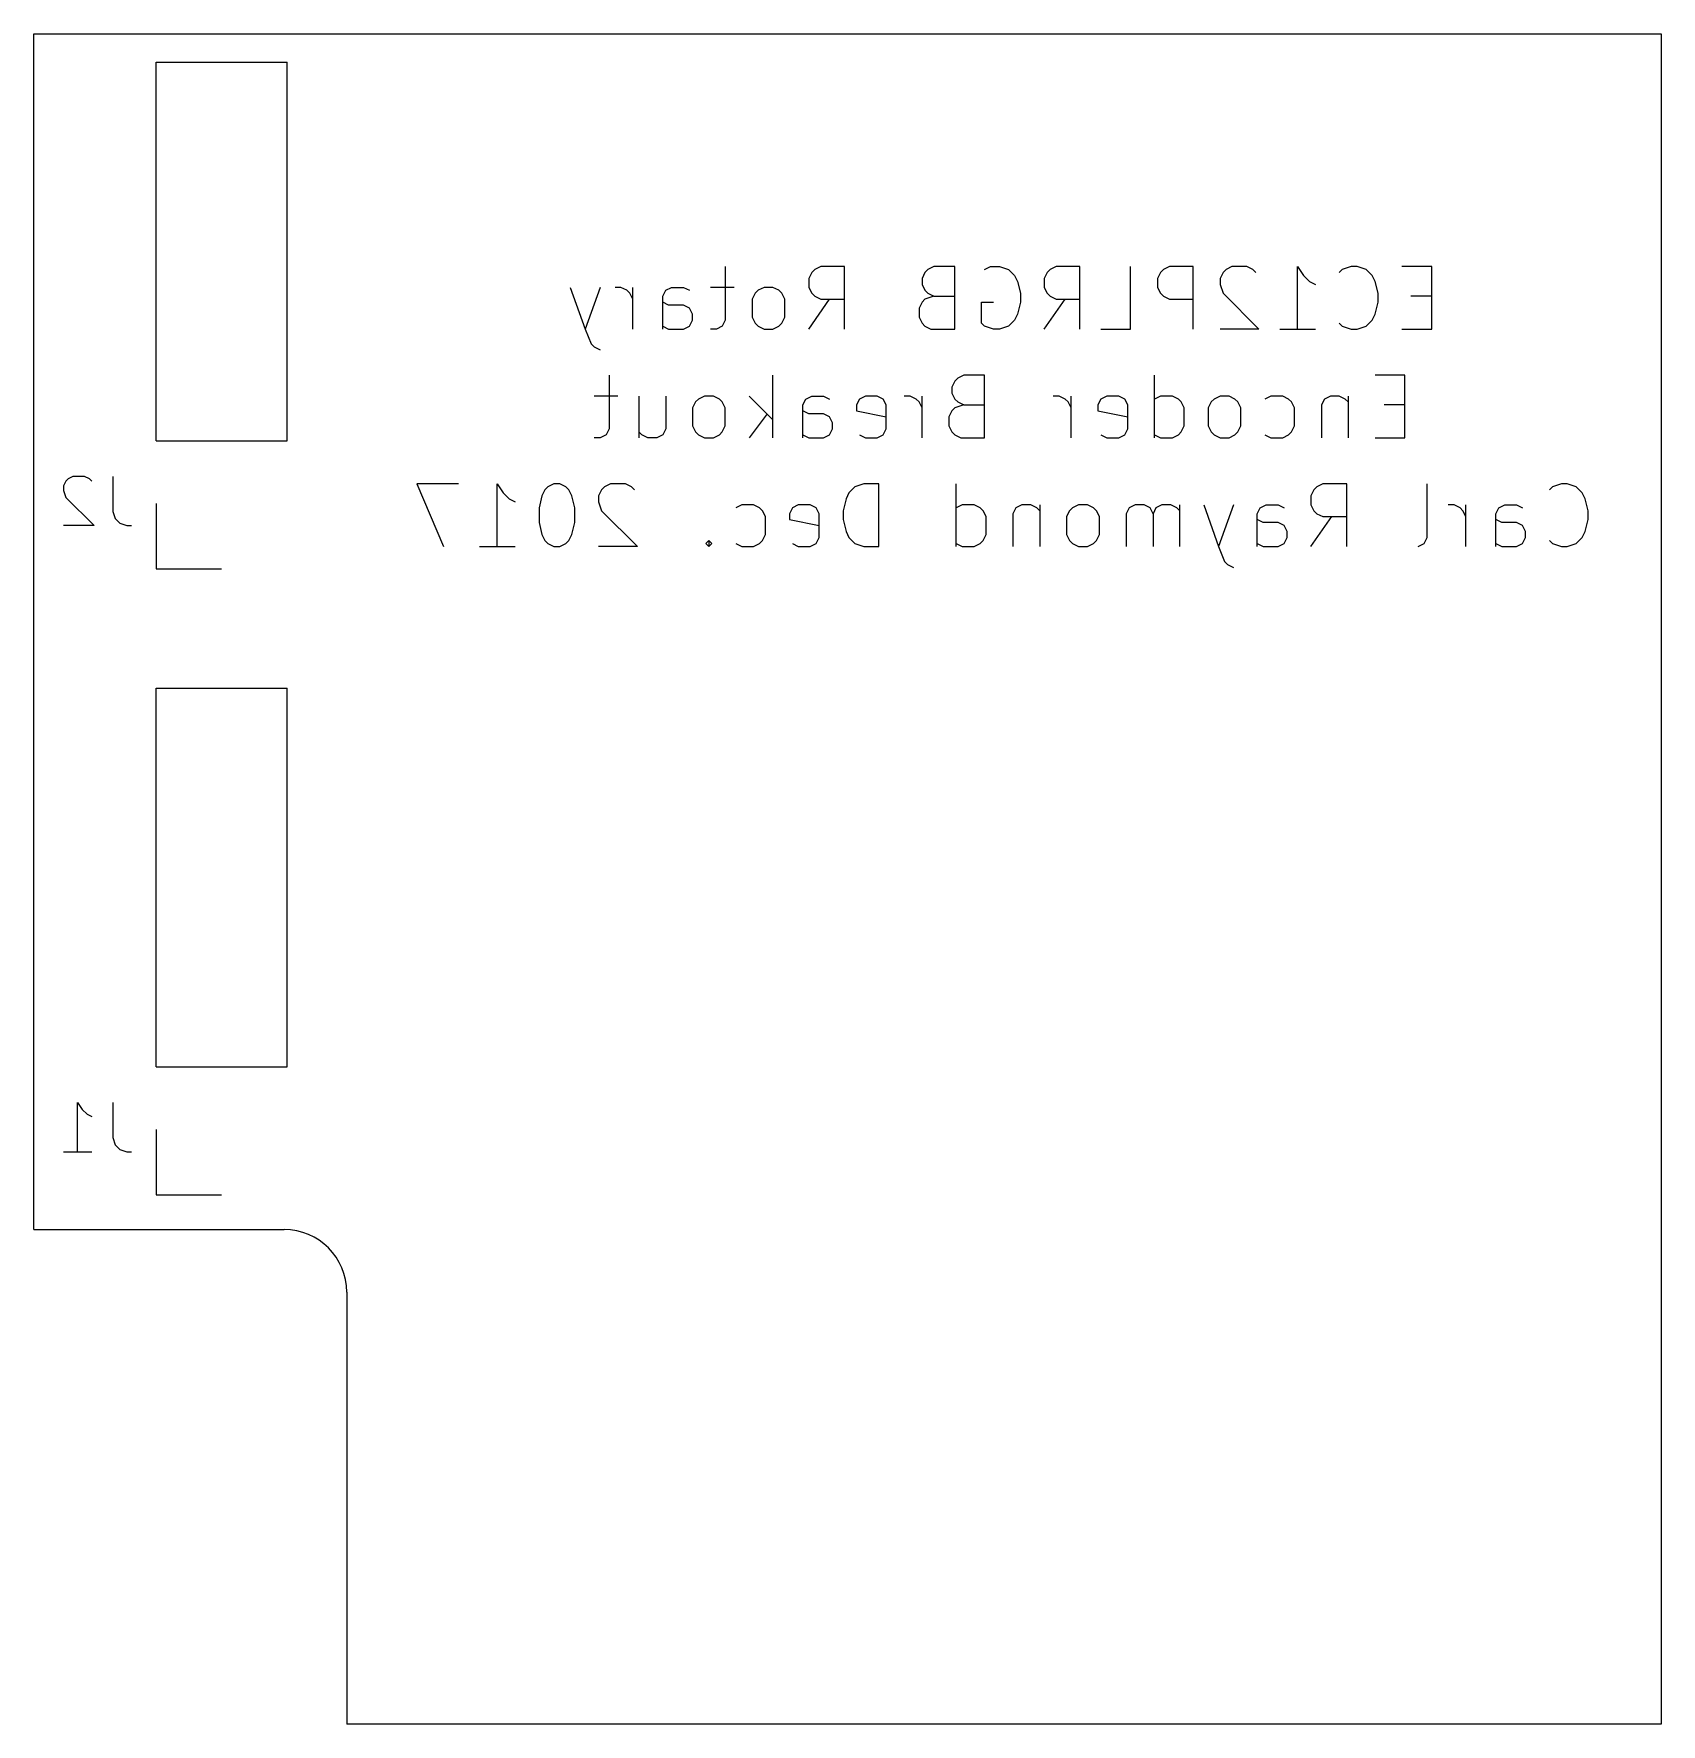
# Model space of a CAD drawing. Extents: x 109.9 to 142.9, y -87.6 to -53.3.
import ezdxf

# ---------------------------------------------------------------- set-up
doc = ezdxf.new("R2010")
doc.units = 0
doc.header["$MEASUREMENT"] = 0
doc.layers.add('BLACK', color=7, linetype='CONTINUOUS')

msp = doc.modelspace()

# ---------------------------------------------------------------- linework, layer by layer
at = {"layer": 'Black'}
for p, q in [((109.855, -77.597), (109.855, -53.34)), ((109.855, -53.34), (142.875, -53.34)), ((142.875, -53.34), (142.875, -87.63)), ((112.335, -53.915), (114.995, -53.915)), ((112.335, -61.595), (112.335, -53.915)), ((114.995, -61.595), (114.995, -53.915)), ((123.885, -58.0595), (123.885, -59.1481)), ((125.639, -58.1805), (125.579, -58.3014)), ((125.7, -58.12), (125.639, -58.1805)), ((125.821, -58.0595), (125.7, -58.12)), ((126.305, -58.0595), (125.821, -58.0595)), ((126.305, -59.3295), (126.305, -58.0595)), ((127.937, -58.1805), (127.877, -58.3014)), ((127.998, -58.12), (127.937, -58.1805)), ((128.119, -58.0595), (127.998, -58.12)), ((128.542, -58.0595), (128.119, -58.0595)), ((128.542, -59.3295), (128.542, -58.0595)), ((129.147, -58.12), (129.268, -58.0595)), ((129.268, -58.0595), (129.449, -58.0595)), ((129.449, -58.0595), (129.631, -58.12)), ((129.631, -58.12), (129.752, -58.241)), ((129.752, -58.241), (129.812, -58.3619)), ((130.417, -58.1805), (130.356, -58.3014)), ((130.477, -58.12), (130.417, -58.1805)), ((130.598, -58.0595), (130.477, -58.12)), ((131.082, -58.0595), (130.598, -58.0595)), ((131.082, -59.3295), (131.082, -58.0595)), ((132.11, -59.3295), (132.11, -58.0595)), ((132.715, -58.1805), (132.655, -58.3014)), ((132.775, -58.12), (132.715, -58.1805)), ((132.896, -58.0595), (132.775, -58.12)), ((133.38, -58.0595), (132.896, -58.0595)), ((133.38, -59.3295), (133.38, -58.0595)), ((133.985, -58.1805), (133.925, -58.3014)), ((134.045, -58.12), (133.985, -58.1805)), ((134.166, -58.0595), (134.045, -58.12)), ((134.469, -58.0595), (134.166, -58.0595)), ((134.59, -58.12), (134.469, -58.0595)), ((134.65, -58.1805), (134.59, -58.12)), ((135.497, -59.3295), (135.497, -58.0595)), ((135.497, -58.0595), (135.618, -58.241)), ((135.618, -58.241), (135.739, -58.3619)), ((136.404, -58.12), (136.344, -58.1805)), ((136.585, -58.0595), (136.404, -58.12)), ((136.706, -58.0595), (136.585, -58.0595)), ((136.888, -58.12), (136.706, -58.0595)), ((137.009, -58.241), (136.888, -58.12)), ((137.069, -58.3619), (137.009, -58.241)), ((138.218, -58.0595), (137.614, -58.0595)), ((138.218, -59.3295), (138.218, -58.0595)), ((120.741, -58.4829), (121.043, -59.3295)), ((121.345, -58.4829), (121.043, -59.3295)), ((121.769, -58.4829), (121.648, -58.4829)), ((121.89, -58.5433), (121.769, -58.4829)), ((121.95, -58.6038), (121.89, -58.5433)), ((122.011, -58.7248), (121.95, -58.6038)), ((122.011, -59.3295), (122.011, -58.4829)), ((122.615, -58.6643), (122.676, -58.5433)), ((122.676, -58.5433), (122.797, -58.4829)), ((122.797, -58.4829), (123.039, -58.4829)), ((123.039, -58.4829), (123.16, -58.5433)), ((124.067, -58.4829), (123.583, -58.4829)), ((124.49, -58.6038), (124.43, -58.7248)), ((124.551, -58.5433), (124.49, -58.6038)), ((124.672, -58.4829), (124.551, -58.5433)), ((124.853, -58.4829), (124.672, -58.4829)), ((124.974, -58.5433), (124.853, -58.4829)), ((125.035, -58.6038), (124.974, -58.5433)), ((125.095, -58.7248), (125.035, -58.6038)), ((125.579, -58.3014), (125.579, -58.4829)), ((125.579, -58.4829), (125.639, -58.6038)), ((125.639, -58.6038), (125.7, -58.6643)), ((127.877, -58.3014), (127.877, -58.4224)), ((127.877, -58.4224), (127.937, -58.5433)), ((127.937, -58.5433), (127.998, -58.6038)), ((127.998, -58.6038), (128.119, -58.6643)), ((129.812, -58.3619), (129.873, -58.6038)), ((129.873, -58.6038), (129.873, -58.7852)), ((130.356, -58.3014), (130.356, -58.4829)), ((130.356, -58.4829), (130.417, -58.6038)), ((130.417, -58.6038), (130.477, -58.6643)), ((132.655, -58.3014), (132.655, -58.4829)), ((132.655, -58.4829), (132.715, -58.6038)), ((132.715, -58.6038), (132.775, -58.6643)), ((133.925, -58.3014), (133.925, -58.4224)), ((133.925, -58.4224), (133.985, -58.6038)), ((133.985, -58.6038), (134.711, -59.3295)), ((135.739, -58.3619), (135.86, -58.4224)), ((137.13, -58.6038), (137.069, -58.3619)), ((137.13, -58.7852), (137.13, -58.6038)), ((122.615, -59.3295), (122.615, -58.6643)), ((122.736, -58.8457), (122.615, -58.7852)), ((123.039, -58.8457), (122.736, -58.8457)), ((123.16, -58.9062), (123.039, -58.8457)), ((123.22, -59.0271), (123.16, -58.9062)), ((124.43, -58.7248), (124.43, -59.0876)), ((125.095, -59.0876), (125.095, -58.7248)), ((125.579, -59.3295), (126.002, -58.7248)), ((125.7, -58.6643), (125.821, -58.7248)), ((125.821, -58.7248), (126.305, -58.7248)), ((127.877, -58.7852), (127.816, -58.9062)), ((127.816, -58.9062), (127.816, -59.0876)), ((127.937, -58.7248), (127.877, -58.7852)), ((128.119, -58.6643), (127.937, -58.7248)), ((128.119, -58.6643), (128.542, -58.6643)), ((129.086, -59.2086), (129.086, -58.7852)), ((129.086, -58.7852), (129.328, -58.7852)), ((129.873, -58.7852), (129.812, -59.0271)), ((130.356, -59.3295), (130.78, -58.7248)), ((130.477, -58.6643), (130.598, -58.7248)), ((130.598, -58.7248), (131.082, -58.7248)), ((132.775, -58.6643), (132.896, -58.7248)), ((132.896, -58.7248), (133.38, -58.7248)), ((137.069, -59.0271), (137.13, -58.7852)), ((138.218, -58.6643), (137.795, -58.6643)), ((122.615, -59.269), (122.736, -59.3295)), ((123.039, -59.3295), (123.16, -59.269)), ((123.16, -59.269), (123.22, -59.1481)), ((123.22, -59.1481), (123.22, -59.0271)), ((123.825, -59.269), (123.704, -59.3295)), ((123.885, -59.1481), (123.825, -59.269)), ((124.43, -59.0876), (124.49, -59.2086)), ((124.49, -59.2086), (124.551, -59.269)), ((124.551, -59.269), (124.672, -59.3295)), ((124.853, -59.3295), (124.974, -59.269)), ((124.974, -59.269), (125.035, -59.2086)), ((125.035, -59.2086), (125.095, -59.0876)), ((127.816, -59.0876), (127.877, -59.2086)), ((127.877, -59.2086), (127.937, -59.269)), ((127.937, -59.269), (128.058, -59.3295)), ((129.147, -59.269), (129.086, -59.2086)), ((129.328, -59.3295), (129.147, -59.269)), ((129.631, -59.269), (129.449, -59.3295)), ((129.752, -59.1481), (129.631, -59.269)), ((129.812, -59.0271), (129.752, -59.1481)), ((136.344, -59.2086), (136.404, -59.269)), ((136.404, -59.269), (136.585, -59.3295)), ((136.706, -59.3295), (136.888, -59.269)), ((136.888, -59.269), (137.009, -59.1481)), ((137.009, -59.1481), (137.069, -59.0271)), ((121.043, -59.3295), (121.164, -59.6319)), ((121.164, -59.6319), (121.225, -59.6924)), ((122.736, -59.3295), (123.039, -59.3295)), ((123.704, -59.3295), (123.583, -59.3295)), ((124.672, -59.3295), (124.853, -59.3295)), ((128.058, -59.3295), (128.542, -59.3295)), ((129.449, -59.3295), (129.328, -59.3295)), ((131.505, -59.3295), (132.11, -59.3295)), ((134.711, -59.3295), (133.925, -59.3295)), ((135.134, -59.3295), (135.86, -59.3295)), ((136.585, -59.3295), (136.706, -59.3295)), ((137.614, -59.3295), (138.218, -59.3295)), ((121.225, -59.6924), (121.345, -59.7529)), ((121.527, -60.2645), (121.527, -61.3531)), ((124.853, -61.5345), (124.853, -60.2645)), ((128.603, -60.325), (128.542, -60.3855)), ((128.724, -60.2645), (128.603, -60.325)), ((129.147, -60.2645), (128.724, -60.2645)), ((129.147, -61.5345), (129.147, -60.2645)), ((132.594, -61.5345), (132.594, -60.2645)), ((137.674, -60.2645), (137.069, -60.2645)), ((137.674, -61.5345), (137.674, -60.2645)), ((121.708, -60.6879), (121.225, -60.6879)), ((122.132, -60.6879), (122.132, -61.5345)), ((122.676, -60.6879), (122.676, -61.3531)), ((123.462, -60.6879), (123.341, -60.7483)), ((123.644, -60.6879), (123.462, -60.6879)), ((123.765, -60.7483), (123.644, -60.6879)), ((124.369, -60.6879), (124.853, -61.1717)), ((125.518, -60.7483), (125.639, -60.6879)), ((125.639, -60.6879), (125.881, -60.6879)), ((125.881, -60.6879), (126.002, -60.7483)), ((126.728, -60.6879), (126.607, -60.7483)), ((126.97, -60.6879), (126.728, -60.6879)), ((127.091, -60.7483), (126.97, -60.6879)), ((127.635, -60.6879), (127.514, -60.6879)), ((127.756, -60.7483), (127.635, -60.6879)), ((127.877, -61.5345), (127.877, -60.6879)), ((128.542, -60.3855), (128.482, -60.5064)), ((128.482, -60.5064), (128.482, -60.6274)), ((128.482, -60.6274), (128.542, -60.7483)), ((130.659, -60.6879), (130.538, -60.6879)), ((130.78, -60.7483), (130.659, -60.6879)), ((130.901, -61.5345), (130.901, -60.6879)), ((131.626, -60.6879), (131.505, -60.7483)), ((131.868, -60.6879), (131.626, -60.6879)), ((131.989, -60.7483), (131.868, -60.6879)), ((132.715, -60.6879), (132.594, -60.7483)), ((132.957, -60.6879), (132.715, -60.6879)), ((133.078, -60.7483), (132.957, -60.6879)), ((133.925, -60.6879), (133.804, -60.7483)), ((134.106, -60.6879), (133.925, -60.6879)), ((134.227, -60.7483), (134.106, -60.6879)), ((134.953, -60.6879), (134.832, -60.7483)), ((135.195, -60.6879), (134.953, -60.6879)), ((135.315, -60.7483), (135.195, -60.6879)), ((136.162, -60.6879), (136.041, -60.7483)), ((136.344, -60.6879), (136.162, -60.6879)), ((136.465, -60.7483), (136.344, -60.6879)), ((136.525, -60.6879), (136.525, -61.5345)), ((123.281, -60.8088), (123.22, -60.9298)), ((123.22, -60.9298), (123.22, -61.2926)), ((123.341, -60.7483), (123.281, -60.8088)), ((123.825, -60.8088), (123.765, -60.7483)), ((123.885, -60.9298), (123.825, -60.8088)), ((123.885, -61.2926), (123.885, -60.9298)), ((125.458, -60.8693), (125.518, -60.7483)), ((125.458, -61.5345), (125.458, -60.8693)), ((125.579, -61.0507), (125.458, -60.9902)), ((126.607, -60.7483), (126.546, -60.8693)), ((126.546, -60.8693), (126.546, -60.9902)), ((126.546, -60.9902), (127.151, -61.1112)), ((127.151, -60.8693), (127.091, -60.7483)), ((127.151, -61.3531), (127.151, -60.8693)), ((127.816, -60.8088), (127.756, -60.7483)), ((127.877, -60.9298), (127.816, -60.8088)), ((128.482, -60.9902), (128.421, -61.1112)), ((128.542, -60.9298), (128.482, -60.9902)), ((128.542, -60.7483), (128.603, -60.8088)), ((128.724, -60.8693), (128.542, -60.9298)), ((128.603, -60.8088), (128.724, -60.8693)), ((128.724, -60.8693), (129.147, -60.8693)), ((130.84, -60.8088), (130.78, -60.7483)), ((130.901, -60.9298), (130.84, -60.8088)), ((131.505, -60.7483), (131.445, -60.8693)), ((131.445, -60.8693), (131.445, -60.9902)), ((131.445, -60.9902), (132.05, -61.1112)), ((132.05, -60.8693), (131.989, -60.7483)), ((132.05, -61.3531), (132.05, -60.8693)), ((133.138, -60.8088), (133.078, -60.7483)), ((133.199, -60.9298), (133.138, -60.8088)), ((133.199, -61.2926), (133.199, -60.9298)), ((133.743, -60.8088), (133.683, -60.9298)), ((133.683, -60.9298), (133.683, -61.2926)), ((133.804, -60.7483), (133.743, -60.8088)), ((134.287, -60.8088), (134.227, -60.7483)), ((134.348, -60.9298), (134.287, -60.8088)), ((134.348, -61.2926), (134.348, -60.9298)), ((135.376, -60.8088), (135.315, -60.7483)), ((135.436, -60.9298), (135.376, -60.8088)), ((135.436, -61.2926), (135.436, -60.9298)), ((136.041, -60.7483), (135.981, -60.8693)), ((135.981, -60.8693), (135.981, -61.5345)), ((136.525, -60.8088), (136.465, -60.7483)), ((137.674, -60.8693), (137.251, -60.8693)), ((121.527, -61.3531), (121.466, -61.474)), ((122.676, -61.3531), (122.615, -61.474)), ((123.22, -61.2926), (123.281, -61.4136)), ((123.825, -61.4136), (123.885, -61.2926)), ((124.732, -61.0507), (124.369, -61.5345)), ((125.881, -61.0507), (125.579, -61.0507)), ((126.002, -61.1112), (125.881, -61.0507)), ((126.063, -61.2321), (126.002, -61.1112)), ((126.002, -61.474), (126.063, -61.3531)), ((126.063, -61.3531), (126.063, -61.2321)), ((127.091, -61.474), (127.151, -61.3531)), ((128.421, -61.1112), (128.421, -61.2926)), ((128.421, -61.2926), (128.482, -61.4136)), ((131.989, -61.474), (132.05, -61.3531)), ((133.138, -61.4136), (133.199, -61.2926)), ((133.683, -61.2926), (133.743, -61.4136)), ((134.287, -61.4136), (134.348, -61.2926)), ((135.376, -61.4136), (135.436, -61.2926)), ((112.335, -61.595), (114.995, -61.595)), ((121.345, -61.5345), (121.225, -61.5345)), ((121.466, -61.474), (121.345, -61.5345)), ((122.192, -61.474), (122.132, -61.4136)), ((122.313, -61.5345), (122.192, -61.474)), ((122.495, -61.5345), (122.313, -61.5345)), ((122.615, -61.474), (122.495, -61.5345)), ((123.281, -61.4136), (123.341, -61.474)), ((123.341, -61.474), (123.462, -61.5345)), ((123.462, -61.5345), (123.644, -61.5345)), ((123.644, -61.5345), (123.765, -61.474)), ((123.765, -61.474), (123.825, -61.4136)), ((125.458, -61.474), (125.579, -61.5345)), ((125.579, -61.5345), (125.881, -61.5345)), ((125.881, -61.5345), (126.002, -61.474)), ((126.607, -61.474), (126.728, -61.5345)), ((126.728, -61.5345), (126.97, -61.5345)), ((126.97, -61.5345), (127.091, -61.474)), ((128.482, -61.4136), (128.542, -61.474)), ((128.542, -61.474), (128.663, -61.5345)), ((128.663, -61.5345), (129.147, -61.5345)), ((131.505, -61.474), (131.626, -61.5345)), ((131.626, -61.5345), (131.868, -61.5345)), ((131.868, -61.5345), (131.989, -61.474)), ((132.594, -61.474), (132.715, -61.5345)), ((132.715, -61.5345), (132.957, -61.5345)), ((132.957, -61.5345), (133.078, -61.474)), ((133.078, -61.474), (133.138, -61.4136)), ((133.743, -61.4136), (133.804, -61.474)), ((133.804, -61.474), (133.925, -61.5345)), ((133.925, -61.5345), (134.106, -61.5345)), ((134.106, -61.5345), (134.227, -61.474)), ((134.227, -61.474), (134.287, -61.4136)), ((134.832, -61.474), (134.953, -61.5345)), ((134.953, -61.5345), (135.195, -61.5345)), ((135.195, -61.5345), (135.315, -61.474)), ((135.315, -61.474), (135.376, -61.4136)), ((137.069, -61.5345), (137.674, -61.5345)), ((110.554, -62.365), (110.506, -62.4126)), ((110.649, -62.3174), (110.554, -62.365)), ((110.887, -62.3174), (110.649, -62.3174)), ((110.982, -62.365), (110.887, -62.3174)), ((111.03, -62.4126), (110.982, -62.365)), ((111.458, -62.3174), (111.458, -63.0317)), ((110.506, -62.4126), (110.458, -62.5079)), ((110.458, -62.5079), (110.458, -62.6031)), ((110.458, -62.6031), (110.506, -62.746)), ((110.506, -62.746), (111.077, -63.3174)), ((118.473, -62.4695), (117.626, -62.4695)), ((117.626, -62.4695), (118.17, -63.7395)), ((119.259, -63.7395), (119.259, -62.4695)), ((119.259, -62.4695), (119.38, -62.651)), ((119.38, -62.651), (119.501, -62.7719)), ((120.166, -62.7114), (120.106, -62.9533)), ((120.227, -62.5905), (120.166, -62.7114)), ((120.287, -62.53), (120.227, -62.5905)), ((120.408, -62.4695), (120.287, -62.53)), ((120.529, -62.4695), (120.408, -62.4695)), ((120.65, -62.53), (120.529, -62.4695)), ((120.71, -62.5905), (120.65, -62.53)), ((120.771, -62.7114), (120.71, -62.5905)), ((120.831, -62.9533), (120.771, -62.7114)), ((121.376, -62.5905), (121.315, -62.7114)), ((121.315, -62.7114), (121.315, -62.8324)), ((121.436, -62.53), (121.376, -62.5905)), ((121.557, -62.4695), (121.436, -62.53)), ((121.86, -62.4695), (121.557, -62.4695)), ((121.98, -62.53), (121.86, -62.4695)), ((122.041, -62.5905), (121.98, -62.53)), ((126.395, -62.651), (126.335, -62.7719)), ((126.516, -62.53), (126.395, -62.651)), ((126.698, -62.4695), (126.516, -62.53)), ((127, -62.4695), (126.698, -62.4695)), ((127, -63.7395), (127, -62.4695)), ((128.572, -63.7395), (128.572, -62.4695)), ((135.83, -62.5905), (135.769, -62.7114)), ((135.769, -62.7114), (135.769, -62.8929)), ((135.89, -62.53), (135.83, -62.5905)), ((136.011, -62.4695), (135.89, -62.53)), ((136.495, -62.4695), (136.011, -62.4695)), ((136.495, -63.7395), (136.495, -62.4695)), ((138.128, -63.5581), (138.128, -62.4695)), ((140.668, -62.53), (140.607, -62.5905)), ((140.849, -62.4695), (140.668, -62.53)), ((140.97, -62.4695), (140.849, -62.4695)), ((141.151, -62.53), (140.97, -62.4695)), ((141.272, -62.651), (141.151, -62.53)), ((141.333, -62.7719), (141.272, -62.651)), ((111.458, -63.0317), (111.506, -63.1745)), ((112.335, -62.865), (112.335, -64.195)), ((119.501, -62.7719), (119.622, -62.8324)), ((120.106, -62.9533), (120.106, -63.2557)), ((120.831, -63.2557), (120.831, -62.9533)), ((121.315, -62.8324), (121.376, -63.0138)), ((121.376, -63.0138), (122.101, -63.7395)), ((124.218, -62.8929), (124.097, -62.9533)), ((124.46, -62.8929), (124.218, -62.8929)), ((124.581, -62.9533), (124.46, -62.8929)), ((124.641, -63.0138), (124.581, -62.9533)), ((124.702, -63.1348), (124.641, -63.0138)), ((125.246, -62.9533), (125.186, -63.0743)), ((125.186, -63.0743), (125.186, -63.1952)), ((125.367, -62.8929), (125.246, -62.9533)), ((125.609, -62.8929), (125.367, -62.8929)), ((125.73, -62.9533), (125.609, -62.8929)), ((125.79, -63.0743), (125.73, -62.9533)), ((125.79, -63.5581), (125.79, -63.0743)), ((126.335, -62.7719), (126.274, -63.0138)), ((126.274, -63.0138), (126.274, -63.1952)), ((128.693, -62.8929), (128.572, -62.9533)), ((128.935, -62.8929), (128.693, -62.8929)), ((129.056, -62.9533), (128.935, -62.8929)), ((129.117, -63.0138), (129.056, -62.9533)), ((129.177, -63.1348), (129.117, -63.0138)), ((129.782, -62.9533), (129.721, -63.0743)), ((129.721, -63.0743), (129.721, -63.7395)), ((129.903, -62.8929), (129.782, -62.9533)), ((130.084, -62.8929), (129.903, -62.8929)), ((130.205, -62.9533), (130.084, -62.8929)), ((130.266, -63.0138), (130.205, -62.9533)), ((130.266, -62.8929), (130.266, -63.7395)), ((130.87, -63.0138), (130.81, -63.1348)), ((130.931, -62.9533), (130.87, -63.0138)), ((131.052, -62.8929), (130.931, -62.9533)), ((131.233, -62.8929), (131.052, -62.8929)), ((131.354, -62.9533), (131.233, -62.8929)), ((131.415, -63.0138), (131.354, -62.9533)), ((131.475, -63.1348), (131.415, -63.0138)), ((132.08, -62.9533), (132.02, -63.0743)), ((132.02, -63.0743), (132.02, -63.7395)), ((132.201, -62.8929), (132.08, -62.9533)), ((132.382, -62.8929), (132.201, -62.8929)), ((132.503, -62.9533), (132.382, -62.8929)), ((132.564, -63.0743), (132.503, -62.9533)), ((132.624, -62.9533), (132.564, -63.0743)), ((132.564, -63.0743), (132.564, -63.7395)), ((132.745, -62.8929), (132.624, -62.9533)), ((132.927, -62.8929), (132.745, -62.8929)), ((133.048, -62.9533), (132.927, -62.8929)), ((133.108, -63.0138), (133.048, -62.9533)), ((133.108, -63.7395), (133.108, -62.8929)), ((133.592, -62.8929), (133.894, -63.7395)), ((134.197, -62.8929), (133.894, -63.7395)), ((134.68, -63.0743), (134.741, -62.9533)), ((134.68, -63.7395), (134.68, -63.0743)), ((134.741, -62.9533), (134.862, -62.8929)), ((134.862, -62.8929), (135.104, -62.8929)), ((135.104, -62.8929), (135.225, -62.9533)), ((135.769, -62.8929), (135.83, -63.0138)), ((135.83, -63.0138), (135.89, -63.0743)), ((135.89, -63.0743), (136.011, -63.1348)), ((138.672, -62.8929), (138.551, -62.8929)), ((138.793, -62.9533), (138.672, -62.8929)), ((138.853, -63.0138), (138.793, -62.9533)), ((138.914, -63.1348), (138.853, -63.0138)), ((138.914, -63.7395), (138.914, -62.8929)), ((139.519, -63.0743), (139.579, -62.9533)), ((139.519, -63.7395), (139.519, -63.0743)), ((139.579, -62.9533), (139.7, -62.8929)), ((139.7, -62.8929), (139.942, -62.8929)), ((139.942, -62.8929), (140.063, -62.9533)), ((141.393, -63.0138), (141.333, -62.7719)), ((141.393, -63.1952), (141.393, -63.0138)), ((111.077, -63.3174), (110.458, -63.3174)), ((111.506, -63.1745), (111.601, -63.2698)), ((111.601, -63.2698), (111.744, -63.3174)), ((111.744, -63.3174), (111.839, -63.3174)), ((120.106, -63.2557), (120.166, -63.4976)), ((120.771, -63.4976), (120.831, -63.2557)), ((124.702, -63.4976), (124.702, -63.1348)), ((125.186, -63.1952), (125.79, -63.3162)), ((126.274, -63.1952), (126.335, -63.4371)), ((129.177, -63.4976), (129.177, -63.1348)), ((130.81, -63.1348), (130.81, -63.4976)), ((131.475, -63.4976), (131.475, -63.1348)), ((134.801, -63.2557), (134.68, -63.1952)), ((135.104, -63.2557), (134.801, -63.2557)), ((135.225, -63.3162), (135.104, -63.2557)), ((135.285, -63.4371), (135.225, -63.3162)), ((135.769, -63.7395), (136.192, -63.1348)), ((136.011, -63.1348), (136.495, -63.1348)), ((139.64, -63.2557), (139.519, -63.1952)), ((139.942, -63.2557), (139.64, -63.2557)), ((140.063, -63.3162), (139.942, -63.2557)), ((140.123, -63.4371), (140.063, -63.3162)), ((141.333, -63.4371), (141.393, -63.1952)), ((118.896, -63.7395), (119.622, -63.7395)), ((120.166, -63.4976), (120.227, -63.6186)), ((120.227, -63.6186), (120.287, -63.679)), ((120.287, -63.679), (120.408, -63.7395)), ((120.408, -63.7395), (120.529, -63.7395)), ((120.529, -63.7395), (120.65, -63.679)), ((120.65, -63.679), (120.71, -63.6186)), ((120.71, -63.6186), (120.771, -63.4976)), ((122.101, -63.7395), (121.315, -63.7395)), ((123.553, -63.6186), (123.492, -63.679)), ((123.492, -63.679), (123.553, -63.7395)), ((123.613, -63.679), (123.553, -63.6186)), ((123.553, -63.6186), (123.553, -63.7395)), ((123.553, -63.7395), (123.613, -63.679)), ((124.097, -63.679), (124.218, -63.7395)), ((124.218, -63.7395), (124.46, -63.7395)), ((124.46, -63.7395), (124.581, -63.679)), ((124.581, -63.679), (124.641, -63.6186)), ((124.641, -63.6186), (124.702, -63.4976)), ((125.246, -63.679), (125.367, -63.7395)), ((125.367, -63.7395), (125.609, -63.7395)), ((125.609, -63.7395), (125.73, -63.679)), ((125.73, -63.679), (125.79, -63.5581)), ((126.335, -63.4371), (126.395, -63.5581)), ((126.395, -63.5581), (126.516, -63.679)), ((126.516, -63.679), (126.698, -63.7395)), ((126.698, -63.7395), (127, -63.7395)), ((128.572, -63.679), (128.693, -63.7395)), ((128.693, -63.7395), (128.935, -63.7395)), ((128.935, -63.7395), (129.056, -63.679)), ((129.056, -63.679), (129.117, -63.6186)), ((129.117, -63.6186), (129.177, -63.4976)), ((130.81, -63.4976), (130.87, -63.6186)), ((130.87, -63.6186), (130.931, -63.679)), ((130.931, -63.679), (131.052, -63.7395)), ((131.052, -63.7395), (131.233, -63.7395)), ((131.233, -63.7395), (131.354, -63.679)), ((131.354, -63.679), (131.415, -63.6186)), ((131.415, -63.6186), (131.475, -63.4976)), ((133.894, -63.7395), (134.015, -64.0419)), ((134.68, -63.679), (134.801, -63.7395)), ((134.801, -63.7395), (135.104, -63.7395)), ((135.104, -63.7395), (135.225, -63.679)), ((135.225, -63.679), (135.285, -63.5581)), ((135.285, -63.5581), (135.285, -63.4371)), ((137.946, -63.7395), (138.067, -63.679)), ((138.067, -63.679), (138.128, -63.5581)), ((139.519, -63.679), (139.64, -63.7395)), ((139.64, -63.7395), (139.942, -63.7395)), ((139.942, -63.7395), (140.063, -63.679)), ((140.063, -63.679), (140.123, -63.5581)), ((140.123, -63.5581), (140.123, -63.4371)), ((140.607, -63.6186), (140.668, -63.679)), ((140.668, -63.679), (140.849, -63.7395)), ((140.849, -63.7395), (140.97, -63.7395)), ((140.97, -63.7395), (141.151, -63.679)), ((141.151, -63.679), (141.272, -63.5581)), ((141.272, -63.5581), (141.333, -63.4371)), ((134.015, -64.0419), (134.076, -64.1024)), ((134.076, -64.1024), (134.197, -64.1629)), ((112.335, -64.195), (113.665, -64.195)), ((112.335, -66.615), (114.995, -66.615)), ((112.335, -74.295), (112.335, -66.615)), ((114.995, -74.295), (114.995, -66.615)), ((112.335, -74.295), (114.995, -74.295)), ((110.744, -76.0174), (110.744, -75.0174)), ((110.744, -75.0174), (110.839, -75.1602)), ((111.458, -75.0174), (111.458, -75.7317)), ((110.839, -75.1602), (110.935, -75.2555)), ((110.935, -75.2555), (111.03, -75.3031)), ((111.458, -75.7317), (111.506, -75.8745)), ((112.335, -75.565), (112.335, -76.895)), ((110.458, -76.0174), (111.03, -76.0174)), ((111.506, -75.8745), (111.601, -75.9698)), ((111.601, -75.9698), (111.744, -76.0174)), ((111.744, -76.0174), (111.839, -76.0174)), ((112.335, -76.895), (113.665, -76.895)), ((109.855, -77.597), (114.935, -77.597)), ((116.205, -78.867), (116.205, -87.63)), ((142.875, -87.63), (116.205, -87.63))]:
    msp.add_line(p, q, dxfattribs=at)
msp.add_arc((114.935, -78.867), 1.27, 0, 90, dxfattribs=at)

doc.saveas('drawing.dxf')
